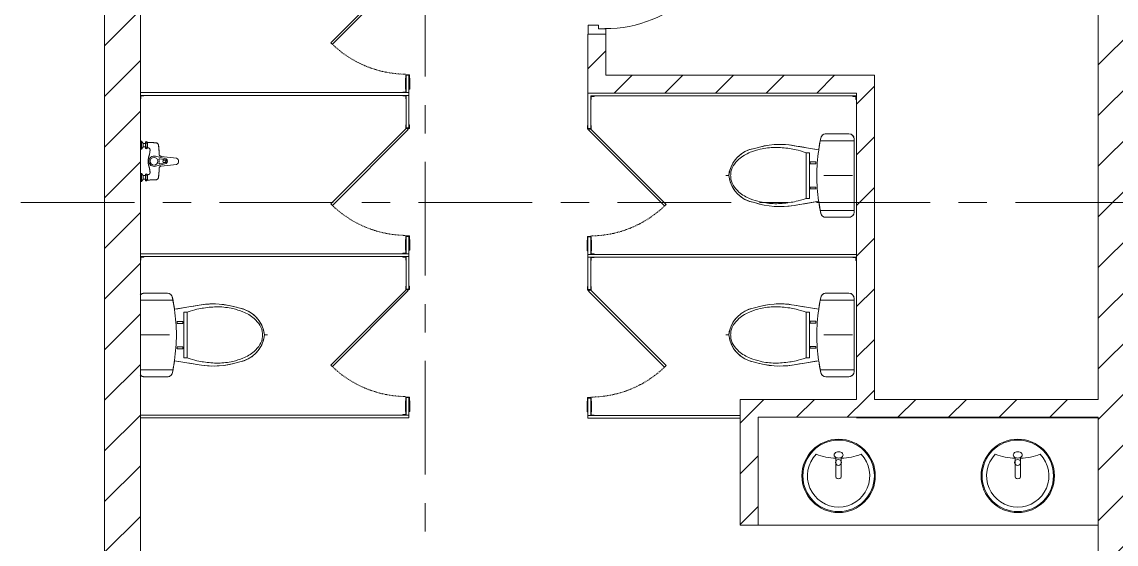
# Model space of a CAD drawing. Header units: millimetres. Extents: x -20144 to 104140, y -11426 to 48263.
# Drawn here: x 30148 to 36261, y 29242 to 32158 of the extents above; entities that cross this region are included whole.
import ezdxf

# ---------------------------------------------------------------- set-up
doc = ezdxf.new("R2010")
doc.units = ezdxf.units.MM
doc.linetypes.add('Dash', pattern=[6.35, 3.175, -3.175])
doc.linetypes.add('Grid Line', pattern=[22.225, 12.7, -3.175, 3.175, -3.175])
for name, color, linetype, lineweight in [('A-GENM', 13, 'Continuous', 5), ('A-GENM-HDLN', 13, 'Dash', 5), ('CUA', 31, 'Continuous', 9), ('HATCH-TUONG', 152, 'Continuous', 9), ('NET-CAT', 3, 'Continuous', 9), ('THIET-BI', 44, 'Continuous', 5), ('TRUC', 225, 'Continuous', 5)]:
    doc.layers.add(name, color=color, linetype=linetype, lineweight=lineweight)
pattern_1 = [(45, (0, 0), (-141.42136, 141.42136), [])]

# ---------------------------------------------------------------- blocks, each defined once
blk = doc.blocks.new('CUA WC - Type 1-529850-MẶT BẰNG TẦNG 4')
at = {"layer": 'CUA'}
for p, q in [((-242.5, 740.3), (-202.5, 740.3)), ((-242.5, 52.3), (-242.5, 740.3)), ((-202.5, 740.3), (-202.5, 52.3)), ((-202.5, 52.3), (-242.5, 52.3))]:
    blk.add_line(p, q, dxfattribs=at)
at = {"layer": 'CUA', "lineweight": 5}
for p, q in [((-243.5, 52.3), (-273.5, 52.3)), ((-273.5, 52.3), (-273.5, -47.7)), ((-243.5, 11.3), (-243.5, 52.3)), ((-223.5, 11.3), (-243.5, 11.3)), ((-223.5, -47.7), (-223.5, 11.3)), ((446.5, 11.3), (426.5, 11.3)), ((426.5, 11.3), (426.5, -47.7)), ((476.5, 52.3), (446.5, 52.3)), ((446.5, 52.3), (446.5, 11.3)), ((476.5, -47.7), (476.5, 52.3)), ((-273.5, -47.7), (-223.5, -47.7)), ((426.5, -47.7), (476.5, -47.7))]:
    blk.add_line(p, q, dxfattribs=at)
blk.add_arc((-242.5, 52.3), 688, 359.5, 90, dxfattribs=at)
blk = doc.blocks.new('HE KHUNG VACH VS - HE KHUNG VACH VS-880743-MẶT BẰNG TẦNG 4')
at = {"layer": 'A-GENM', "lineweight": 9}
for p, q in [((200, 1500), (-137.1, 1500)), ((-137.1, 1485), (200, 1485)), ((200, 1503), (180, 1503)), ((180, 1503), (180, 1500)), ((180, 1500), (197, 1500)), ((197, 1485), (180, 1485)), ((180, 1485), (180, 1482)), ((180, 1482), (200, 1482)), ((197, 1500), (197, 1485)), ((205.5, 1496.5), (197, 1488)), ((197, 1488), (621.3, 1063.7)), ((200, 1482), (200, 1503)), ((200, 1485), (200, 1500)), ((629.7, 1072.2), (205.5, 1496.5)), ((820, 1503), (800, 1503)), ((800, 1503), (800, 1482)), ((900, 1500), (800, 1500)), ((800, 1500), (800, 1485)), ((800, 1485), (900, 1485)), ((800, 1482), (820, 1482)), ((803, 1485), (803, 1500)), ((803, 1500), (820, 1500)), ((820, 1485), (803, 1485)), ((880, 1505), (820, 1505)), ((820, 1505), (820, 1500)), ((820, 1500), (820, 1503)), ((820, 1500), (880, 1500)), ((820, 1482), (820, 1485)), ((880, 1485), (820, 1485)), ((820, 1485), (820, 1480)), ((820, 1480), (880, 1480)), ((880, 1500), (880, 1505)), ((880, 1480), (880, 1485)), ((1100, 1500), (900, 1500)), ((900, 1500), (900, 0)), ((900, 1485), (900, 1500)), ((915, 1500), (900, 1500)), ((900, 1500), (900, 0)), ((915, 0), (915, 1500)), ((915, 0), (915, 1485)), ((915, 1485), (1100, 1485)), ((1100, 1503), (1080, 1503)), ((1080, 1503), (1080, 1500)), ((1080, 1500), (1097, 1500)), ((1097, 1485), (1080, 1485)), ((1080, 1485), (1080, 1482)), ((1080, 1482), (1100, 1482)), ((1097, 1500), (1097, 1485)), ((1105.5, 1496.5), (1097, 1488)), ((1097, 1488), (1521.3, 1063.7)), ((1100, 1482), (1100, 1503)), ((1100, 1485), (1100, 1500)), ((1529.7, 1072.2), (1105.5, 1496.5)), ((1720, 1503), (1700, 1503)), ((1700, 1503), (1700, 1482)), ((1800, 1500), (1700, 1500)), ((1700, 1500), (1700, 1485)), ((1700, 1485), (1800, 1485)), ((1700, 1482), (1720, 1482)), ((1703, 1485), (1703, 1500)), ((1703, 1500), (1720, 1500)), ((1720, 1485), (1703, 1485)), ((1780, 1505), (1720, 1505)), ((1720, 1505), (1720, 1500)), ((1720, 1500), (1720, 1503)), ((1720, 1500), (1780, 1500)), ((1720, 1482), (1720, 1485)), ((1780, 1485), (1720, 1485)), ((1720, 1485), (1720, 1480)), ((1720, 1480), (1780, 1480)), ((1780, 1500), (1780, 1505)), ((1780, 1480), (1780, 1485)), ((2000, 1500), (1800, 1500)), ((1800, 1500), (1800, 0)), ((1800, 1485), (1800, 1500)), ((1815, 1500), (1800, 1500)), ((1800, 1500), (1800, 0)), ((1815, 0), (1815, 1500)), ((1815, 0), (1815, 1485)), ((1815, 1485), (2000, 1485)), ((2000, 1503), (1980, 1503)), ((1980, 1503), (1980, 1500)), ((1980, 1500), (1997, 1500)), ((1997, 1485), (1980, 1485)), ((1980, 1485), (1980, 1482)), ((1980, 1482), (2000, 1482)), ((1997, 1500), (1997, 1485)), ((2005.5, 1496.5), (1997, 1488)), ((1997, 1488), (2421.3, 1063.7)), ((2000, 1482), (2000, 1503)), ((2000, 1485), (2000, 1500)), ((2429.7, 1072.2), (2005.5, 1496.5)), ((2620, 1503), (2600, 1503)), ((2600, 1503), (2600, 1482)), ((2700, 1500), (2600, 1500)), ((2600, 1500), (2600, 1485)), ((2600, 1485), (2700, 1485)), ((2600, 1482), (2620, 1482)), ((2603, 1485), (2603, 1500)), ((2603, 1500), (2620, 1500)), ((2620, 1485), (2603, 1485)), ((2680, 1505), (2620, 1505)), ((2620, 1505), (2620, 1500)), ((2620, 1500), (2620, 1503)), ((2620, 1500), (2680, 1500)), ((2620, 1482), (2620, 1485)), ((2680, 1485), (2620, 1485)), ((2620, 1485), (2620, 1480)), ((2620, 1480), (2680, 1480)), ((2680, 1500), (2680, 1505)), ((2680, 1480), (2680, 1485)), ((2700, 1485), (2700, 1500)), ((2715, 1500), (2700, 1500)), ((2700, 1500), (2700, 0)), ((2715, 0), (2715, 1500)), ((621.3, 1063.7), (629.7, 1072.2)), ((1521.3, 1063.7), (1529.7, 1072.2)), ((2421.3, 1063.7), (2429.7, 1072.2)), ((900, 0), (915, 0)), ((900, 0), (915, 0)), ((1800, 0), (1815, 0)), ((1800, 0), (1815, 0)), ((2700, 0), (2715, 0))]:
    blk.add_line(p, q, dxfattribs=at)
at = {"layer": 'A-GENM'}
for p, q in [((-134.1, 1465), (-134.1, 1482)), ((-134.1, 1482), (-117.1, 1482)), ((-117.1, 1482), (-117.1, 1485)), ((880, 1482), (897, 1482)), ((897, 1482), (897, 1465)), ((918, 1465), (918, 1482)), ((918, 1482), (935, 1482)), ((935, 1482), (935, 1485)), ((1780, 1482), (1797, 1482)), ((1797, 1482), (1797, 1465)), ((1818, 1465), (1818, 1482)), ((1818, 1482), (1835, 1482)), ((1835, 1482), (1835, 1485)), ((2680, 1482), (2697, 1482)), ((2697, 1482), (2697, 1465)), ((-137.1, 1465), (-134.1, 1465)), ((897, 1465), (900, 1465)), ((915, 1465), (918, 1465)), ((1797, 1465), (1800, 1465)), ((1815, 1465), (1818, 1465)), ((2697, 1465), (2700, 1465)), ((918, 20), (915, 20)), ((918, 3), (918, 20)), ((935, 3), (918, 3)), ((935, 0), (935, 3)), ((1818, 20), (1815, 20)), ((1818, 3), (1818, 20)), ((1835, 3), (1818, 3)), ((1835, 0), (1835, 3))]:
    blk.add_line(p, q, dxfattribs=at)
at = {"layer": 'A-GENM-HDLN'}
for centre in [(197, 1488), (1097, 1488), (1997, 1488)]:
    blk.add_arc(centre, 600, 315, 359.71352, dxfattribs=at)
blk = doc.blocks.new('X-XI - X-XI-372070-MẶT BẰNG TẦNG 4')
at = {"layer": 'THIET-BI'}
for p, q in [((-230.6, -16.8), (-233.2, -33.2)), ((-233.2, -29), (-233.2, -157.9)), ((-233.2, -29), (-233.2, -157.9)), ((-233.2, -33.2), (-233.2, -45)), ((-233.2, -45), (-233.2, -157.9)), ((-227.9, -12.2), (-230.6, -16.8)), ((-223.3, -7.4), (-227.9, -12.2)), ((-194.6, -7.4), (-194.6, -185.7)), ((0, -9.4), (0, -169.7)), ((194.6, -7.4), (194.6, -186.1)), ((227.7, -12), (224.8, -8.5)), ((231.6, -19.3), (227.7, -12)), ((233.2, -29), (231.6, -19.3)), ((233.2, -157.9), (233.2, -29)), ((233.2, -157.9), (233.2, -29)), ((233.2, -157.9), (233.2, -29)), ((-233.2, -157.9), (-232.9, -162.1)), ((-232.9, -162.1), (-231, -169.1)), ((-231, -169.1), (-228, -174.5)), ((-228, -174.5), (-224.2, -178.9)), ((-224.2, -178.9), (-216.9, -183.9)), ((212.9, -185.5), (220.8, -181.7)), ((220.8, -181.7), (226.5, -176.5)), ((226.5, -176.5), (231.9, -166.7)), ((231.9, -166.7), (233.2, -157.9)), ((-216.9, -183.9), (-209.4, -186.4)), ((-209.4, -186.4), (-202.4, -187.7)), ((-202.4, -187.7), (-192, -189.7)), ((-192, -189.7), (-184.2, -191.1)), ((-184.2, -191.1), (-168, -193.8)), ((-168, -193.8), (-149.9, -196.6)), ((-143.8, -197.5), (-166.7, -335.2)), ((-143.8, -197.5), (-166.7, -335.2)), ((-147.8, -221.1), (-155.3, -266.3)), ((-149.9, -196.6), (-143.8, -197.5)), ((-143.8, -197.5), (-147.8, -221.1)), ((-76.6, -213.5), (-66.1, -213.5)), ((-76.6, -245), (-76.6, -213.5)), ((-66.1, -213.5), (-66.1, -245)), ((64, -213.5), (64, -245)), ((74.4, -213.5), (64, -213.5)), ((74.4, -245), (74.4, -213.5)), ((143.8, -197.5), (212.9, -185.5)), ((166.7, -335.2), (143.8, -197.5)), ((166.7, -335.2), (143.8, -197.5)), ((146.9, -216.1), (143.8, -197.5)), ((151.8, -245.3), (146.9, -216.1)), ((-161.5, -303.8), (-164.6, -322)), ((-157.7, -280.9), (-161.5, -303.8)), ((-155.3, -266.3), (-157.7, -280.9)), ((-127.7, -249.9), (127.7, -249.9)), ((-127.7, -267.8), (-127.7, -249.9)), ((-8.6, -267.8), (-127.7, -267.8)), ((-66.1, -245), (-76.6, -245)), ((127.7, -267.8), (-8.6, -267.8)), ((64, -245), (74.4, -245)), ((127.7, -249.9), (127.7, -267.8)), ((157.2, -277.8), (151.8, -245.3)), ((161.7, -304.9), (157.2, -277.8)), ((166.7, -335.2), (161.7, -304.9)), ((-171, -365.1), (-172.5, -383)), ((-168.9, -349), (-171, -365.1)), ((-164.6, -322), (-168.9, -349)), ((171.6, -371), (166.7, -335.2)), ((-172.5, -383), (-173.5, -402.2)), ((-173.5, -402.2), (-173.1, -436.1)), ((173.2, -395.8), (171.6, -371)), ((172.5, -446.5), (173.5, -426.5)), ((173.5, -426.5), (173.2, -395.8)), ((-173.1, -436.1), (-172.5, -446.5)), ((-172.5, -446.5), (-169.6, -474.8)), ((-169.6, -474.8), (-166.5, -495.3)), ((165.2, -502.3), (172.5, -446.5)), ((-166.5, -495.3), (-161.1, -520.9)), ((-161.1, -520.9), (-151.4, -555.9)), ((151.4, -555.9), (155.1, -543.7)), ((155.1, -543.7), (161.7, -518.5)), ((161.7, -518.5), (165.2, -502.3)), ((-151.4, -555.9), (-143.5, -587)), ((-143.5, -587), (-131.8, -612.8)), ((131.6, -613.2), (145.5, -581)), ((145.5, -581), (151.4, -555.9)), ((-131.8, -612.8), (-121.7, -628.9)), ((-121.7, -628.9), (-100.2, -653.8)), ((-100.2, -653.8), (-87.5, -664.8)), ((-87.5, -664.8), (-69.9, -676.9)), ((60.8, -681.9), (86, -665.9)), ((86, -665.9), (100.2, -653.8)), ((100.2, -653.8), (114.1, -638.9)), ((114.1, -638.9), (131.6, -613.2)), ((-69.9, -676.9), (-49.6, -687.2)), ((-49.6, -687.2), (-19.9, -696.9)), ((-19.9, -696.9), (0, -700.2)), ((0, -700.2), (34.6, -692.9)), ((0, -700.2), (0, -702.7)), ((0, -712.5), (0, -700.2)), ((0, -700.3), (0, -710.2)), ((0, -702.7), (0, -715.9)), ((0, -710.2), (0, -716.9)), ((0, -717.2), (0, -712.5)), ((0, -716.9), (0, -717.2)), ((34.6, -692.9), (60.8, -681.9))]:
    blk.add_line(p, q, dxfattribs=at)
for centre, radius, start, end in [((-204.3, -29), 29, 129.39648, 180), ((-204.3, -29), 29, 135, 180), ((204.3, -29), 29, 0, 50.60352), ((204.3, -29), 29, 360, 45), ((-204.3, -157.9), 29, 180, 259.85987), ((-204.3, -157.9), 29, 180, 259.85987), ((204.3, -157.9), 29, 280.14013, 360), ((204.3, -157.9), 29, 280.14013, 0), ((18.1, 960), 1168.8, 258.77622, 262.03475), ((18.1, 960), 1168.8, 258.77622, 262.03475), ((18.1, 960), 1168.8, 262.14467, 269.16333), ((-16, 957.7), 1166.4, 270.83748, 277.76826), ((-18.1, 960), 1168.8, 277.96525, 281.22378), ((-18.1, 960), 1168.8, 277.96525, 281.22378), ((287.1, -414.4), 460.7, 170.09406, 197.88556), ((287.1, -414.4), 460.7, 170.09406, 197.88556), ((-287.1, -414.4), 460.7, 342.11444, 9.90594), ((-287.1, -414.4), 460.7, 342.11444, 9.90594), ((18.2, -529.6), 171.6, 188.82666, 263.90979), ((18.2, -529.6), 171.6, 188.82666, 263.90979), ((-18.2, -529.6), 171.6, 276.09021, 351.17334), ((-18.2, -529.6), 171.6, 276.09021, 351.17334)]:
    blk.add_arc(centre, radius, start, end, dxfattribs=at)
for points in [[(-127.7, -267.8), (-143.4, -315.6), (-152.2, -364.8), (-160.3, -442.2), (-151, -516.8), (-129.6, -585.3), (-93.5, -652), (-37.5, -689.3), (-2.9, -689.4), (0, -689.4)], [(127.7, -267.8), (143.4, -315.6), (152.2, -364.8), (160.3, -442.2), (151, -516.8), (129.6, -585.3), (93.5, -652), (37.5, -689.3), (2.9, -689.4), (0, -689.4)]]:
    blk.add_open_spline(points, degree=3, knots=[12.724379, 12.724379, 12.724379, 12.724379, 75.096459, 151.912755, 228.70098, 282.501534, 351.034079, 439.49288, 447.51098, 447.51098, 447.51098, 447.51098], dxfattribs=at)
blk = doc.blocks.new('X-XI - X-XI-V12-MẶT BẰNG TẦNG 4')
at = {"layer": 'THIET-BI'}
for p, q in [((204.3, 0), (-204.3, 0)), ((204.3, 0), (-204.3, 0)), ((204.3, 0), (0, 0)), ((194.6, 0), (194.6, -186.1)), ((215, -2.1), (204.3, 0)), ((-230.6, -16.8), (-233.2, -33.2)), ((-233.2, -29), (-233.2, -157.9)), ((-233.2, -29), (-233.2, -157.9)), ((-233.2, -33.2), (-233.2, -45)), ((-233.2, -45), (-233.2, -157.9)), ((-227.9, -12.2), (-230.6, -16.8)), ((-222, -6.1), (-227.9, -12.2)), ((-212.4, -1.2), (-222, -6.1)), ((-204.3, 0), (-212.4, -1.2)), ((0, 0), (-204.3, 0)), ((-194.6, 0), (-194.6, -185.7)), ((0, -9.4), (0, -169.7)), ((219.3, -4.2), (215, -2.1)), ((224.8, -8.5), (219.3, -4.2)), ((227.7, -12), (224.8, -8.5)), ((231.6, -19.3), (227.7, -12)), ((233.2, -29), (231.6, -19.3)), ((233.2, -157.9), (233.2, -29)), ((233.2, -157.9), (233.2, -29)), ((233.2, -157.9), (233.2, -29)), ((-233.2, -157.9), (-232.9, -162.1)), ((-232.9, -162.1), (-231, -169.1)), ((-231, -169.1), (-228, -174.5)), ((-228, -174.5), (-224.2, -178.9)), ((-224.2, -178.9), (-216.9, -183.9)), ((212.9, -185.5), (220.8, -181.7)), ((220.8, -181.7), (226.5, -176.5)), ((226.5, -176.5), (231.9, -166.7)), ((231.9, -166.7), (233.2, -157.9)), ((-216.9, -183.9), (-209.4, -186.4)), ((-209.4, -186.4), (-202.4, -187.7)), ((-202.4, -187.7), (-192, -189.7)), ((-192, -189.7), (-184.2, -191.1)), ((-184.2, -191.1), (-168, -193.8)), ((-168, -193.8), (-149.9, -196.6)), ((-143.8, -197.5), (-166.7, -335.2)), ((-143.8, -197.5), (-166.7, -335.2)), ((-147.8, -221.1), (-155.3, -266.3)), ((-149.9, -196.6), (-143.8, -197.5)), ((-143.8, -197.5), (-147.8, -221.1)), ((-76.6, -213.5), (-66.1, -213.5)), ((-76.6, -245), (-76.6, -213.5)), ((-66.1, -213.5), (-66.1, -245)), ((64, -213.5), (64, -245)), ((74.4, -213.5), (64, -213.5)), ((74.4, -245), (74.4, -213.5)), ((143.8, -197.5), (212.9, -185.5)), ((166.7, -335.2), (143.8, -197.5)), ((166.7, -335.2), (143.8, -197.5)), ((146.9, -216.1), (143.8, -197.5)), ((151.8, -245.3), (146.9, -216.1)), ((-161.5, -303.8), (-164.6, -322)), ((-157.7, -280.9), (-161.5, -303.8)), ((-155.3, -266.3), (-157.7, -280.9)), ((-127.7, -249.9), (127.7, -249.9)), ((-127.7, -267.8), (-127.7, -249.9)), ((-8.6, -267.8), (-127.7, -267.8)), ((-66.1, -245), (-76.6, -245)), ((127.7, -267.8), (-8.6, -267.8)), ((64, -245), (74.4, -245)), ((127.7, -249.9), (127.7, -267.8)), ((157.2, -277.8), (151.8, -245.3)), ((161.7, -304.9), (157.2, -277.8)), ((166.7, -335.2), (161.7, -304.9)), ((-171, -365.1), (-172.5, -383)), ((-168.9, -349), (-171, -365.1)), ((-164.6, -322), (-168.9, -349)), ((171.6, -371), (166.7, -335.2)), ((-172.5, -383), (-173.5, -402.2)), ((-173.5, -402.2), (-173.1, -436.1)), ((173.2, -395.8), (171.6, -371)), ((172.5, -446.5), (173.5, -426.5)), ((173.5, -426.5), (173.2, -395.8)), ((-173.1, -436.1), (-172.5, -446.5)), ((-172.5, -446.5), (-169.6, -474.8)), ((-169.6, -474.8), (-166.5, -495.3)), ((165.2, -502.3), (172.5, -446.5)), ((-166.5, -495.3), (-161.1, -520.9)), ((-161.1, -520.9), (-151.4, -555.9)), ((151.4, -555.9), (155.1, -543.7)), ((155.1, -543.7), (161.7, -518.5)), ((161.7, -518.5), (165.2, -502.3)), ((-151.4, -555.9), (-143.5, -587)), ((-143.5, -587), (-131.8, -612.8)), ((131.6, -613.2), (145.5, -581)), ((145.5, -581), (151.4, -555.9)), ((-131.8, -612.8), (-121.7, -628.9)), ((-121.7, -628.9), (-100.2, -653.8)), ((-100.2, -653.8), (-87.5, -664.8)), ((-87.5, -664.8), (-69.9, -676.9)), ((60.8, -681.9), (86, -665.9)), ((86, -665.9), (100.2, -653.8)), ((100.2, -653.8), (114.1, -638.9)), ((114.1, -638.9), (131.6, -613.2)), ((-69.9, -676.9), (-49.6, -687.2)), ((-49.6, -687.2), (-19.9, -696.9)), ((-19.9, -696.9), (0, -700.2)), ((0, -700.2), (34.6, -692.9)), ((0, -700.2), (0, -702.7)), ((0, -712.5), (0, -700.2)), ((0, -700.3), (0, -710.2)), ((0, -702.7), (0, -715.9)), ((0, -710.2), (0, -716.9)), ((0, -717.2), (0, -712.5)), ((0, -716.9), (0, -717.2)), ((34.6, -692.9), (60.8, -681.9))]:
    blk.add_line(p, q, dxfattribs=at)
for centre, radius, start, end in [((204.3, -29), 29, 360, 90), ((204.3, -29), 29, 0, 90), ((-204.3, -29), 29, 90, 180), ((-204.3, -29), 29, 90, 180), ((-204.3, -157.9), 29, 180, 259.85987), ((-204.3, -157.9), 29, 180, 259.85987), ((204.3, -157.9), 29, 280.14013, 360), ((204.3, -157.9), 29, 280.14013, 0), ((18.1, 960), 1168.8, 258.77622, 262.03475), ((18.1, 960), 1168.8, 258.77622, 262.03475), ((18.1, 960), 1168.8, 262.14467, 269.16333), ((-16, 957.7), 1166.4, 270.83748, 277.76826), ((-18.1, 960), 1168.8, 277.96525, 281.22378), ((-18.1, 960), 1168.8, 277.96525, 281.22378), ((287.1, -414.4), 460.7, 170.09406, 197.88556), ((287.1, -414.4), 460.7, 170.09406, 197.88556), ((-287.1, -414.4), 460.7, 342.11444, 9.90594), ((-287.1, -414.4), 460.7, 342.11444, 9.90594), ((18.2, -529.6), 171.6, 188.82666, 263.90979), ((18.2, -529.6), 171.6, 188.82666, 263.90979), ((-18.2, -529.6), 171.6, 276.09021, 351.17334), ((-18.2, -529.6), 171.6, 276.09021, 351.17334)]:
    blk.add_arc(centre, radius, start, end, dxfattribs=at)
for points in [[(-127.7, -267.8), (-143.4, -315.6), (-152.2, -364.8), (-160.3, -442.2), (-151, -516.8), (-129.6, -585.3), (-93.5, -652), (-37.5, -689.3), (-2.9, -689.4), (0, -689.4)], [(127.7, -267.8), (143.4, -315.6), (152.2, -364.8), (160.3, -442.2), (151, -516.8), (129.6, -585.3), (93.5, -652), (37.5, -689.3), (2.9, -689.4), (0, -689.4)]]:
    blk.add_open_spline(points, degree=3, knots=[12.724379, 12.724379, 12.724379, 12.724379, 75.096459, 151.912755, 228.70098, 282.501534, 351.034079, 439.49288, 447.51098, 447.51098, 447.51098, 447.51098], dxfattribs=at)
blk = doc.blocks.new('X-SEN - X-SEN-387739-MẶT BẰNG TẦNG 4')
at = {"layer": 'THIET-BI'}
for p, q in [((-67.5, 0), (-112.5, 0)), ((-112.5, 0), (-112.5, -3.8)), ((-112.5, 0), (-67.5, 0)), ((-112.5, -3.8), (-112.5, 0)), ((-67.5, -3.8), (-67.5, 0)), ((-67.5, 0), (-67.5, -3.8)), ((112.5, 0), (67.5, 0)), ((67.5, 0), (67.5, -3.8)), ((67.5, 0), (67.5, -3.8)), ((112.5, 0), (67.5, 0)), ((112.5, -3.8), (112.5, 0)), ((112.5, -3.8), (112.5, 0)), ((-112.5, -3.8), (-99.9, -12.6)), ((-67.5, -3.8), (-112.5, -3.8)), ((-112.5, -3.8), (-99.9, -12.6)), ((-99.9, -25.3), (-107.2, -25.3)), ((-72.8, -25.3), (-107.2, -25.3)), ((-107.2, -34.3), (-105.1, -34.3)), ((-107.2, -34.3), (-72.8, -34.3)), ((-105.1, -34.3), (-105.1, -37.2)), ((-105.1, -34.3), (-105.1, -37.2)), ((-74.9, -34.3), (-105.1, -34.3)), ((-105.1, -37.2), (-74.9, -37.2)), ((-99.9, -12.6), (-99.9, -25.3)), ((-99.9, -12.6), (-80.1, -12.6)), ((-80.1, -12.6), (-99.9, -12.6)), ((-99.9, -12.6), (-99.9, -25.3)), ((-80.1, -12.6), (-67.5, -3.8)), ((-80.1, -12.6), (-67.5, -3.8)), ((-80.1, -25.3), (-80.1, -12.6)), ((-80.1, -25.3), (-80.1, -12.6)), ((-72.8, -25.3), (-80.1, -25.3)), ((-74.9, -37.2), (-74.9, -34.3)), ((-74.9, -34.3), (-72.8, -34.3)), ((-74.9, -37.2), (-74.9, -34.3)), ((67.5, -3.8), (80.1, -12.6)), ((112.5, -3.8), (67.5, -3.8)), ((67.5, -3.8), (80.1, -12.6)), ((80.1, -25.3), (72.8, -25.3)), ((107.2, -25.3), (72.8, -25.3)), ((72.8, -34.3), (74.9, -34.3)), ((72.8, -34.3), (107.2, -34.3)), ((74.9, -34.3), (74.9, -37.2)), ((74.9, -34.3), (74.9, -37.2)), ((105.1, -34.3), (74.9, -34.3)), ((74.9, -37.2), (105.1, -37.2)), ((80.1, -12.6), (80.1, -25.3)), ((99.9, -12.6), (80.1, -12.6)), ((80.1, -12.6), (99.9, -12.6)), ((99.9, -12.6), (80.1, -12.6)), ((80.1, -12.6), (80.1, -25.3)), ((99.9, -12.6), (112.5, -3.8)), ((99.9, -12.6), (112.5, -3.8)), ((99.9, -25.3), (99.9, -12.6)), ((99.9, -25.3), (99.9, -12.6)), ((107.2, -25.3), (99.9, -25.3)), ((105.1, -37.2), (105.1, -34.3)), ((105.1, -34.3), (107.2, -34.3)), ((105.1, -37.2), (105.1, -34.3)), ((-12.9, -141.7), (-27.6, -80.8)), ((-27.3, -113.1), (-17.5, -199.2)), ((-17.5, -199.2), (-27.3, -113.1)), ((-7.7, -139.6), (-13.8, -105.5)), ((7.7, -139.6), (13.8, -105.5)), ((12.9, -141.7), (27.6, -80.8)), ((17.5, -199.2), (27.3, -113.1)), ((17.5, -199.2), (27.3, -113.1))]:
    blk.add_line(p, q, dxfattribs=at)
for centre, radius in [((0, -73.2), 21.5), ((0, -130.1), 7.2)]:
    blk.add_circle(centre, radius, dxfattribs=at)
for centre, radius, start, end in [((-102.9, -29.8), 6.9, 148.02464, 211.97536), ((-102.9, -29.8), 6.9, 148.02464, 211.97536), ((-107.2, -27.1), 1.8, 90, 148.02464), ((-107.2, -27.1), 1.8, 90, 148.02464), ((-107.2, -32.5), 1.8, 211.97536, 270), ((-107.2, -32.5), 1.8, 211.97536, 270), ((-112.5, -29.8), 6.9, 319.28447, 40.71553), ((-94.4, -29.8), 6.9, 139.28447, 220.71553), ((-85.4, -29.8), 6.9, 319.28447, 40.71553), ((-67.5, -29.8), 6.9, 139.28447, 220.71553), ((-72.8, -27.1), 1.8, 31.97536, 90), ((-72.8, -27.1), 1.8, 31.97536, 90), ((-72.8, -32.5), 1.8, 270, 328.02464), ((-72.8, -32.5), 1.8, 270, 328.02464), ((-77.1, -29.8), 6.9, 328.02464, 31.97536), ((-77.1, -29.8), 6.9, 328.02464, 31.97536), ((-0.4, -73.2), 28.3, 89.25175, 195.66926), ((0.4, -73.2), 28.3, 344.33074, 90.74825), ((77.1, -29.8), 6.9, 148.02464, 211.97536), ((77.1, -29.8), 6.9, 148.02464, 211.97536), ((72.8, -27.1), 1.8, 90, 148.02464), ((72.8, -27.1), 1.8, 90, 148.02464), ((72.8, -32.5), 1.8, 211.97536, 270), ((72.8, -32.5), 1.8, 211.97536, 270), ((67.5, -29.8), 6.9, 319.28447, 40.71553), ((85.6, -29.8), 6.9, 139.28447, 220.71553), ((94.6, -29.8), 6.9, 319.28447, 40.71553), ((112.5, -29.8), 6.9, 139.28447, 220.71553), ((107.2, -27.1), 1.8, 31.97536, 90), ((107.2, -27.1), 1.8, 31.97536, 90), ((107.2, -32.5), 1.8, 270, 328.02464), ((107.2, -32.5), 1.8, 270, 328.02464), ((102.9, -29.8), 6.9, 328.02464, 31.97536), ((102.9, -29.8), 6.9, 328.02464, 31.97536), ((-9.4, -104.7), 4.5, 74.07034, 190.15556), ((-0.4, -73.2), 28.3, 254.07034, 270.74825), ((0.4, -73.2), 28.3, 269.25175, 285.92966), ((9.4, -104.7), 4.5, 349.84444, 105.92966), ((0, -134.7), 14.7, 208.41441, 331.58559), ((0, -136.6), 8.24, 201.12938, 338.87062), ((0, -191), 19.3, 205.0481, 334.9519), ((0, -191), 19.3, 205.0481, 334.9519)]:
    blk.add_arc(centre, radius, start, end, dxfattribs=at)
for points, knots in [([(-105.1, -37.2), (-105.1, -39.1), (-104.9, -42.9), (-104.7, -48.5), (-104.5, -54.2), (-104.2, -61.7), (-103.9, -68.4), (-103.8, -73.6), (-103.7, -75.5), (-103.7, -76.7), (-103.6, -77.6), (-103.6, -78.6), (-103.6, -79.8), (-103.6, -81), (-103.5, -81.8), (-103.5, -82.3), (-103.5, -82.6), (-103.4, -83), (-103.4, -83.5), (-103.3, -84.3), (-103.2, -85.5), (-103.1, -86.6), (-102.8, -87.6), (-102.6, -88.2), (-102.3, -88.9), (-101.9, -89.7), (-101.3, -90.8), (-100.6, -91.7), (-100, -92.5), (-99, -93.6), (-97.8, -94.7), (-96.2, -95.8), (-95, -96.6), (-93.7, -97.2), (-92.4, -97.7), (-91.2, -98.1), (-90.3, -98.4), (-89.6, -98.5), (-88.9, -98.7), (-88, -98.8), (-86.8, -99), (-85.6, -99.1), (-84.7, -99.1), (-84, -99.2), (-83.3, -99.3), (-82.3, -99.4), (-81.2, -99.5), (-79.7, -99.6), (-77.9, -99.8), (-75.5, -100), (-72.8, -100.2), (-70, -100.5), (-66.3, -100.8), (-61.6, -101.2), (-56, -101.5), (-51.7, -101.8), (-48.8, -101.9), (-47.3, -101.9), (-46.1, -101.9), (-45.1, -102), (-44.4, -102), (-43.6, -102), (-42.6, -102), (-41.4, -102), (-40.1, -102), (-39.3, -102.1), (-38.8, -102.1), (-38.5, -102.2), (-38.1, -102.2), (-37.6, -102.3), (-36.8, -102.4), (-35.6, -102.6), (-34.3, -103), (-33.2, -103.5), (-32.5, -104), (-31.7, -104.6), (-30.5, -105.7), (-29, -107.6), (-27.9, -110.1), (-27.4, -112), (-27.3, -113.1)], [0, 0, 0, 0, 0.041667, 0.083333, 0.125, 0.166667, 0.25, 0.270833, 0.28125, 0.291667, 0.296875, 0.302083, 0.3125, 0.322917, 0.328125, 0.330729, 0.333333, 0.335938, 0.338542, 0.34375, 0.354167, 0.364583, 0.369792, 0.375, 0.380208, 0.385417, 0.395833, 0.40625, 0.411458, 0.416667, 0.4375, 0.447917, 0.458333, 0.46875, 0.479167, 0.489583, 0.494792, 0.5, 0.505208, 0.510417, 0.520833, 0.53125, 0.536458, 0.541667, 0.546875, 0.552083, 0.5625, 0.572917, 0.583333, 0.604167, 0.625, 0.645833, 0.666667, 0.708333, 0.75, 0.791667, 0.802083, 0.8125, 0.822917, 0.828125, 0.833333, 0.838542, 0.84375, 0.854167, 0.864583, 0.869792, 0.872396, 0.875, 0.877604, 0.880208, 0.885417, 0.895833, 0.90625, 0.916667, 0.921875, 0.927083, 0.9375, 0.958333, 0.979167, 1, 1, 1, 1]), ([(-105.1, -37.2), (-104.5, -52.3), (-103.9, -68.7), (-103.3, -87.5), (-99.6, -93.9), (-92.4, -98.5), (-72.6, -100.1), (-54, -102.2), (-33.9, -102), (-28.7, -107.4), (-27.8, -111), (-27.3, -113.1)], [0, 0, 0, 0, 45.441328, 49.333631, 56.110562, 66.562664, 73.682324, 114.966912, 125.570438, 129.900151, 136.284558, 136.284558, 136.284558, 136.284558]), ([(0, -41), (-2, -40.9), (-5.6, -40.9), (-10.3, -41.2), (-14.4, -41.6), (-18, -42.2), (-21.2, -42.9), (-24.2, -43.7), (-27.1, -44.6), (-30, -45.4), (-32.9, -46.3), (-35.8, -47.2), (-38.8, -47.9), (-41.8, -48.6), (-45.1, -49.2), (-48.4, -49.8), (-51.8, -50.2), (-54.8, -50.5), (-56.9, -50.7), (-58.1, -50.8), (-59, -50.9), (-59.9, -51), (-60.8, -51), (-61.7, -51), (-62.4, -51), (-63, -51), (-63.6, -51), (-64.4, -50.9), (-65.1, -50.8), (-65.7, -50.7), (-66.1, -50.6), (-66.5, -50.5), (-67.1, -50.4), (-68.1, -50.1), (-69.1, -49.6), (-70.1, -49), (-71.1, -48.3), (-72, -47.4), (-72.8, -46.6), (-73.3, -45.8), (-73.8, -45.1), (-74.1, -44.3), (-74.4, -43.5), (-74.6, -42.6), (-74.7, -41.9), (-74.8, -41.3), (-74.8, -40.9), (-74.9, -40.4), (-74.9, -39.8), (-74.9, -38.8), (-74.9, -37.9), (-74.9, -37.2)], [0, 0, 0, 0, 0.041667, 0.083333, 0.125, 0.166667, 0.208333, 0.25, 0.291667, 0.333333, 0.375, 0.416667, 0.458333, 0.5, 0.541667, 0.583333, 0.625, 0.666667, 0.6875, 0.697917, 0.708333, 0.71875, 0.729167, 0.739583, 0.75, 0.755208, 0.760417, 0.770833, 0.78125, 0.786458, 0.791667, 0.796875, 0.802083, 0.8125, 0.833333, 0.84375, 0.854167, 0.875, 0.885417, 0.895833, 0.90625, 0.916667, 0.927083, 0.9375, 0.947917, 0.953125, 0.958333, 0.963542, 0.96875, 0.979167, 1, 1, 1, 1]), ([(-74.9, -37.2), (-74.9, -39.9), (-75, -44.9), (-67.9, -51.6), (-55.3, -50.7), (-39.4, -48.7), (-24.4, -43.4), (-11.8, -40.7), (0, -41)], [0, 0, 0, 0, 8.475038, 15.961674, 29.255673, 47.963091, 70.422589, 93.837243, 93.837243, 93.837243, 93.837243]), ([(74.9, -37.2), (74.9, -37.9), (74.9, -38.8), (74.9, -39.8), (74.9, -40.4), (74.8, -40.9), (74.8, -41.3), (74.7, -41.9), (74.6, -42.6), (74.4, -43.3), (74.3, -43.9), (74.1, -44.4), (73.8, -45.1), (73.3, -45.8), (72.8, -46.6), (72, -47.4), (71.1, -48.3), (70.1, -49), (69.1, -49.6), (68.1, -50.1), (67.1, -50.4), (66.5, -50.5), (66.1, -50.6), (65.7, -50.7), (65.1, -50.8), (64.4, -50.9), (63.5, -51), (62.7, -51), (62.1, -51), (61.5, -51), (60.8, -51), (59.9, -51), (59, -50.9), (58.1, -50.8), (56.9, -50.7), (54.8, -50.5), (51.8, -50.2), (47.2, -49.6), (41.8, -48.7), (36.8, -47.4), (32.9, -46.3), (30, -45.4), (27.1, -44.6), (24.2, -43.7), (21.2, -42.9), (18, -42.2), (14.4, -41.6), (10.3, -41.2), (5.6, -40.9), (2, -40.9), (0, -41)], [0, 0, 0, 0, 0.020833, 0.03125, 0.036458, 0.041667, 0.046875, 0.052083, 0.0625, 0.072917, 0.078125, 0.083333, 0.09375, 0.104167, 0.114583, 0.125, 0.145833, 0.15625, 0.166667, 0.1875, 0.197917, 0.203125, 0.208333, 0.213542, 0.21875, 0.229167, 0.239583, 0.25, 0.255208, 0.260417, 0.270833, 0.28125, 0.291667, 0.302083, 0.3125, 0.333333, 0.375, 0.416667, 0.5, 0.583333, 0.625, 0.666667, 0.708333, 0.75, 0.791667, 0.833333, 0.875, 0.916667, 0.958333, 1, 1, 1, 1]), ([(74.9, -37.2), (74.9, -39.9), (75, -44.9), (67.9, -51.6), (55.3, -50.7), (39.4, -48.7), (24.4, -43.4), (11.8, -40.7), (0, -41)], [0, 0, 0, 0, 8.475038, 15.961674, 29.255673, 47.963091, 70.422589, 93.837243, 93.837243, 93.837243, 93.837243]), ([(27.3, -113.1), (27.4, -112), (27.9, -110.1), (29, -107.6), (30.5, -105.7), (31.7, -104.6), (32.5, -104), (33.2, -103.5), (34.3, -103), (35.6, -102.6), (36.8, -102.4), (37.6, -102.3), (38.1, -102.2), (38.5, -102.2), (38.8, -102.1), (39.3, -102.1), (40.1, -102), (41.4, -102), (42.6, -102), (43.6, -102), (44.4, -102), (45.1, -102), (46.1, -101.9), (47.3, -101.9), (48.8, -101.9), (51.7, -101.8), (57.9, -101.4), (65.3, -100.9), (72.8, -100.2), (76.9, -99.8), (79.7, -99.6), (81.2, -99.5), (82.3, -99.4), (83.3, -99.3), (84, -99.2), (84.7, -99.1), (85.6, -99.1), (86.8, -99), (88, -98.8), (88.9, -98.7), (89.6, -98.5), (90.3, -98.4), (91.2, -98.1), (92.4, -97.7), (93.7, -97.2), (95, -96.6), (96.2, -95.8), (97.8, -94.7), (99.2, -93.4), (100.4, -91.9), (101.3, -90.8), (101.9, -89.7), (102.3, -88.9), (102.6, -88.2), (102.8, -87.6), (103.1, -86.6), (103.2, -85.5), (103.3, -84.3), (103.4, -83.5), (103.4, -83), (103.5, -82.6), (103.5, -82.3), (103.5, -81.8), (103.6, -81), (103.6, -79.8), (103.6, -78.6), (103.6, -77.6), (103.7, -76.7), (103.7, -75.5), (103.8, -73.6), (103.9, -70.3), (104.1, -65.5), (104.5, -54.2), (104.8, -44.8), (105.1, -37.2)], [0, 0, 0, 0, 0.020833, 0.041667, 0.0625, 0.072917, 0.078125, 0.083333, 0.09375, 0.104167, 0.114583, 0.119792, 0.122396, 0.125, 0.127604, 0.130208, 0.135417, 0.145833, 0.15625, 0.161458, 0.166667, 0.171875, 0.177083, 0.1875, 0.197917, 0.208333, 0.25, 0.333333, 0.375, 0.416667, 0.427083, 0.4375, 0.447917, 0.453125, 0.458333, 0.463542, 0.46875, 0.479167, 0.489583, 0.494792, 0.5, 0.505208, 0.510417, 0.520833, 0.53125, 0.541667, 0.552083, 0.5625, 0.583333, 0.59375, 0.604167, 0.614583, 0.619792, 0.625, 0.630208, 0.635417, 0.645833, 0.65625, 0.661458, 0.664062, 0.666667, 0.669271, 0.671875, 0.677083, 0.6875, 0.697917, 0.703125, 0.708333, 0.71875, 0.729167, 0.75, 0.791667, 0.833333, 1, 1, 1, 1]), ([(105.1, -37.2), (104.5, -52.3), (103.9, -68.7), (103.3, -87.5), (99.6, -93.9), (92.4, -98.5), (72.6, -100.1), (54, -102.2), (33.9, -102), (28.7, -107.4), (27.8, -111), (27.3, -113.1)], [0, 0, 0, 0, 45.441328, 49.333631, 56.110562, 66.562664, 73.682324, 114.966912, 125.570438, 129.900151, 136.284558, 136.284558, 136.284558, 136.284558])]:
    blk.add_open_spline(points, degree=3, knots=knots, dxfattribs=at)
blk = doc.blocks.new('X-LA - X-LA-917526-MẶT BẰNG TẦNG 4')
at = {"layer": 'THIET-BI'}
for p, q in [((-600, 0), (-600, 1900)), ((-600, 1900), (-600, 0)), ((-332.2, 1465), (-222.2, 1465)), ((-332.2, 1435), (-222.2, 1435)), ((0, 1350), (0, 0)), ((0, 0), (0, 1350)), ((-332.2, 464.2), (-222.2, 464.2)), ((-332.2, 434.2), (-222.2, 434.2))]:
    blk.add_line(p, q, dxfattribs=at)
for centre, radius, start, end in [((-324.9, 1450), 205, 90, 270), ((-324.9, 1450), 205, 270, 90), ((-324.9, 1450), 199.5, 0, 180), ((-324.9, 1450), 174.1, 46.21184, 180), ((139.1, 1450), 365.7, 159.90562, 177.65018), ((-250, 1450.8), 16.8, 360, 180), ((-324.9, 1450), 199.5, 180, 0), ((-324.9, 1450), 174.1, 180, 313.78816), ((-250, 1450.8), 16.8, 180, 0), ((139.1, 1450), 365.7, 182.34982, 200.09438), ((-324.9, 449.2), 205, 90, 270), ((-324.9, 449.2), 199.5, 0, 180), ((-324.9, 449.2), 174.1, 46.21184, 180), ((-324.9, 449.2), 205, 270, 90), ((139.1, 449.2), 365.7, 159.90562, 177.65018), ((-324.9, 449.2), 199.5, 180, 0), ((-324.9, 449.2), 174.1, 180, 313.78816), ((-250, 450), 16.8, 0, 180), ((-250, 450), 16.8, 180, 0), ((139.1, 449.2), 365.7, 182.34982, 200.09438)]:
    blk.add_arc(centre, radius, start, end, dxfattribs=at)
for centre, major_axis, ratio, start_param, end_param in [((-208.1, 1450), (0, 25), 0.701688, 0, 3.141593), ((-207.9, 1450), (0, 25), 0.719766, 3.124999, 6.299779), ((-332.2, 1450), (0, 15), 0.577623, 0, 3.141593), ((-332.2, 449.2), (0, 15), 0.577623, 0, 3.141593), ((-208.1, 449.2), (0, 25), 0.701688, 0, 3.141593), ((-207.9, 449.2), (0, 25), 0.719766, 3.124999, 6.299779)]:
    blk.add_ellipse(centre, major_axis=major_axis, ratio=ratio, start_param=start_param, end_param=end_param, dxfattribs=at)
blk = doc.blocks.new('HE KHUNG VACH VS - HE KHUNG VACH VS-920429-MẶT BẰNG TẦNG 4')
at = {"layer": 'A-GENM', "lineweight": 9}
for p, q in [((15, 0), (0, 0)), ((0, 0), (0, -1500)), ((15, -1485), (15, 0)), ((915, 0), (900, 0)), ((900, 0), (900, -1500)), ((915, 0), (900, 0)), ((900, 0), (900, -1500)), ((915, -1485), (915, 0)), ((915, -1500), (915, 0)), ((1815, -650), (1800, -650)), ((1800, -650), (1800, -1500)), ((1815, -1500), (1815, -650)), ((621.3, -1063.7), (197, -1488)), ((205.5, -1496.5), (629.7, -1072.2)), ((629.7, -1072.2), (621.3, -1063.7)), ((1521.3, -1063.7), (1097, -1488)), ((1105.5, -1496.5), (1529.7, -1072.2)), ((1529.7, -1072.2), (1521.3, -1063.7)), ((0, -1500), (200, -1500)), ((200, -1485), (15, -1485)), ((200, -1482), (180, -1482)), ((180, -1482), (180, -1485)), ((180, -1485), (197, -1485)), ((197, -1500), (180, -1500)), ((180, -1500), (180, -1503)), ((180, -1503), (200, -1503)), ((197, -1485), (197, -1500)), ((197, -1488), (205.5, -1496.5)), ((200, -1503), (200, -1482)), ((200, -1500), (200, -1485)), ((820, -1482), (800, -1482)), ((800, -1482), (800, -1503)), ((900, -1485), (800, -1485)), ((800, -1485), (800, -1500)), ((800, -1500), (900, -1500)), ((800, -1503), (820, -1503)), ((803, -1500), (803, -1485)), ((803, -1485), (820, -1485)), ((820, -1500), (803, -1500)), ((880, -1480), (820, -1480)), ((820, -1480), (820, -1485)), ((820, -1485), (820, -1482)), ((820, -1485), (880, -1485)), ((820, -1503), (820, -1500)), ((880, -1500), (820, -1500)), ((820, -1500), (820, -1505)), ((820, -1505), (880, -1505)), ((880, -1485), (880, -1480)), ((880, -1505), (880, -1500)), ((900, -1500), (900, -1485)), ((900, -1500), (1100, -1500)), ((900, -1500), (915, -1500)), ((1100, -1485), (915, -1485)), ((1100, -1482), (1080, -1482)), ((1080, -1482), (1080, -1485)), ((1080, -1485), (1097, -1485)), ((1097, -1500), (1080, -1500)), ((1080, -1500), (1080, -1503)), ((1080, -1503), (1100, -1503)), ((1097, -1485), (1097, -1500)), ((1097, -1488), (1105.5, -1496.5)), ((1100, -1503), (1100, -1482)), ((1100, -1500), (1100, -1485)), ((1720, -1482), (1700, -1482)), ((1700, -1482), (1700, -1503)), ((1800, -1485), (1700, -1485)), ((1700, -1485), (1700, -1500)), ((1700, -1500), (1800, -1500)), ((1700, -1503), (1720, -1503)), ((1703, -1500), (1703, -1485)), ((1703, -1485), (1720, -1485)), ((1720, -1500), (1703, -1500)), ((1780, -1480), (1720, -1480)), ((1720, -1480), (1720, -1485)), ((1720, -1485), (1720, -1482)), ((1720, -1485), (1780, -1485)), ((1720, -1503), (1720, -1500)), ((1780, -1500), (1720, -1500)), ((1720, -1500), (1720, -1505)), ((1720, -1505), (1780, -1505)), ((1780, -1485), (1780, -1480)), ((1780, -1505), (1780, -1500)), ((1800, -1500), (1800, -1485)), ((1800, -1500), (1815, -1500))]:
    blk.add_line(p, q, dxfattribs=at)
at = {"layer": 'A-GENM'}
for p, q in [((35, -3), (35, 0)), ((935, -3), (935, 0)), ((15, -20), (18, -20)), ((18, -20), (18, -3)), ((18, -3), (35, -3)), ((915, -20), (918, -20)), ((918, -20), (918, -3)), ((918, -3), (935, -3)), ((18, -1465), (15, -1465)), ((18, -1482), (18, -1465)), ((900, -1465), (897, -1465)), ((897, -1465), (897, -1482)), ((918, -1465), (915, -1465)), ((918, -1482), (918, -1465)), ((1800, -1465), (1797, -1465)), ((1797, -1465), (1797, -1482)), ((35, -1482), (18, -1482)), ((35, -1485), (35, -1482)), ((897, -1482), (880, -1482)), ((935, -1482), (918, -1482)), ((935, -1485), (935, -1482)), ((1797, -1482), (1780, -1482))]:
    blk.add_line(p, q, dxfattribs=at)
at = {"layer": 'A-GENM-HDLN'}
for centre in [(197, -1488), (1097, -1488)]:
    blk.add_arc(centre, 600, 0.28648, 45, dxfattribs=at)

msp = doc.modelspace()

# ---------------------------------------------------------------- hatches: boundary and pattern name
at = {"layer": 'HATCH-TUONG', "lineweight": 5}
h = msp.add_hatch(dxfattribs=at)
h.set_pattern_fill('FP_6', color=256, style=0, pattern_type=2)
h.set_pattern_definition(pattern_1)
h.paths.add_polyline_path([(30810.5, 25399.9), (30810.5, 32899.9), (30610.5, 32899.9), (30610.5, 25399.9)], flags=0)
h = msp.add_hatch(dxfattribs=at)
h.set_pattern_fill('FP_6', color=256, style=0, pattern_type=2)
h.set_pattern_definition(pattern_1)
h.paths.add_polyline_path([(33310.5, 31859.9), (33410.5, 31859.9), (33410.5, 32089.6), (33310.5, 32089.6)], flags=0)
h.paths.add_polyline_path([(33310.5, 32839.6), (33410.5, 32839.6), (33410.5, 32899.9), (33310.5, 32899.9)], flags=0)
h = msp.add_hatch(dxfattribs=at)
h.set_pattern_fill('FP_6', color=256, style=0, pattern_type=2)
h.set_pattern_definition(pattern_1)
h.paths.add_polyline_path([(36160.5, 25199.9), (36360.5, 25199.9), (36360.5, 32899.9), (36160.5, 32899.9), (36160.5, 25399.9)], flags=0)
h = msp.add_hatch(dxfattribs=at)
h.set_pattern_fill('FP_6', color=256, style=0, pattern_type=2)
h.set_pattern_definition(pattern_1)
h.paths.add_polyline_path([(34585.4, 31759.9), (34810.5, 31759.9), (34810.5, 31859.9), (33310.5, 31859.9), (33310.5, 31759.9)], flags=0)
h = msp.add_hatch(dxfattribs=at)
h.set_pattern_fill('FP_6', color=256, style=0, pattern_type=2)
h.set_pattern_definition(pattern_1)
h.paths.add_polyline_path([(34910.5, 30049.9), (34910.5, 31859.9), (34810.5, 31859.9), (34810.5, 30049.9)], flags=0)
h = msp.add_hatch(dxfattribs=at)
h.set_pattern_fill('FP_6', color=256, style=0, pattern_type=2)
h.set_pattern_definition(pattern_1)
h.paths.add_polyline_path([(34160.5, 29347.9), (34260.5, 29347.9), (34260.5, 30049.9), (34160.5, 30049.9), (34160.5, 29625.1)], flags=0)
h = msp.add_hatch(dxfattribs=at)
h.set_pattern_fill('FP_6', color=256, style=0, pattern_type=2)
h.set_pattern_definition(pattern_1)
h.paths.add_polyline_path([(34585.4, 29949.9), (36160.5, 29949.9), (36160.5, 30049.9), (34260.5, 30049.9), (34260.5, 29949.9)], flags=0)

# ---------------------------------------------------------------- linework, layer by layer
at = {"layer": 'NET-CAT', "lineweight": 15}
for p, q in [((30610.5, 32899.9), (30610.5, 25399.9)), ((30810.5, 28949.9), (30810.5, 32899.9)), ((36160.5, 32899.9), (36160.5, 30049.9)), ((33410.5, 32089.6), (33310.5, 32089.6)), ((33310.5, 32089.6), (33310.5, 31859.9)), ((33410.5, 31859.9), (33410.5, 32089.6)), ((33310.5, 31859.9), (33310.5, 31759.9)), ((34810.5, 31859.9), (33410.5, 31859.9)), ((34910.5, 31859.9), (34810.5, 31859.9)), ((34910.5, 30049.9), (34910.5, 31859.9)), ((33310.5, 31759.9), (34810.5, 31759.9)), ((34810.5, 31759.9), (34810.5, 30049.9)), ((34260.5, 30049.9), (34160.5, 30049.9)), ((34160.5, 30049.9), (34160.5, 29347.9)), ((34810.5, 30049.9), (34260.5, 30049.9)), ((36160.5, 30049.9), (34910.5, 30049.9)), ((34260.5, 29949.9), (36160.5, 29949.9)), ((34260.5, 29347.9), (34260.5, 29949.9)), ((36160.5, 29949.9), (36160.5, 27749.9)), ((34160.5, 29347.9), (34260.5, 29347.9))]:
    msp.add_line(p, q, dxfattribs=at)
at = {"layer": 'TRUC', "linetype": 'Grid Line', "ltscale": 50}
for p, q in [((32400.5, 43599.9), (32400.5, -4500.1)), ((43000.5, 31149.9), (-14407, 31149.9))]:
    msp.add_line(p, q, dxfattribs=at)

# ---------------------------------------------------------------- block references
at = {"color": 253, "lineweight": 9}
for name, p, rotation in [('CUA WC - Type 1-529850-MẶT BẰNG TẦNG 4', (33358.3, 32566.1), 270), ('HE KHUNG VACH VS - HE KHUNG VACH VS-880743-MẶT BẰNG TẦNG 4', (30810.5, 32662.9), 270), ('HE KHUNG VACH VS - HE KHUNG VACH VS-920429-MẶT BẰNG TẦNG 4', (34810.5, 31759.9), 270), ('X-SEN - X-SEN-387739-MẶT BẰNG TẦNG 4', (30813.2, 31379.8), 90), ('X-XI - X-XI-V12-MẶT BẰNG TẦNG 4', (34796.9, 31300), 270), ('X-XI - X-XI-372070-MẶT BẰNG TẦNG 4', (30803.1, 30409.7), 90), ('X-XI - X-XI-V12-MẶT BẰNG TẦNG 4', (34796.9, 30409.9), 270), ('X-LA - X-LA-917526-MẶT BẰNG TẦNG 4', (36160.5, 29947.9), 90)]:
    msp.add_blockref(name, p, dxfattribs=dict(at, rotation=rotation))

doc.saveas('drawing.dxf')
